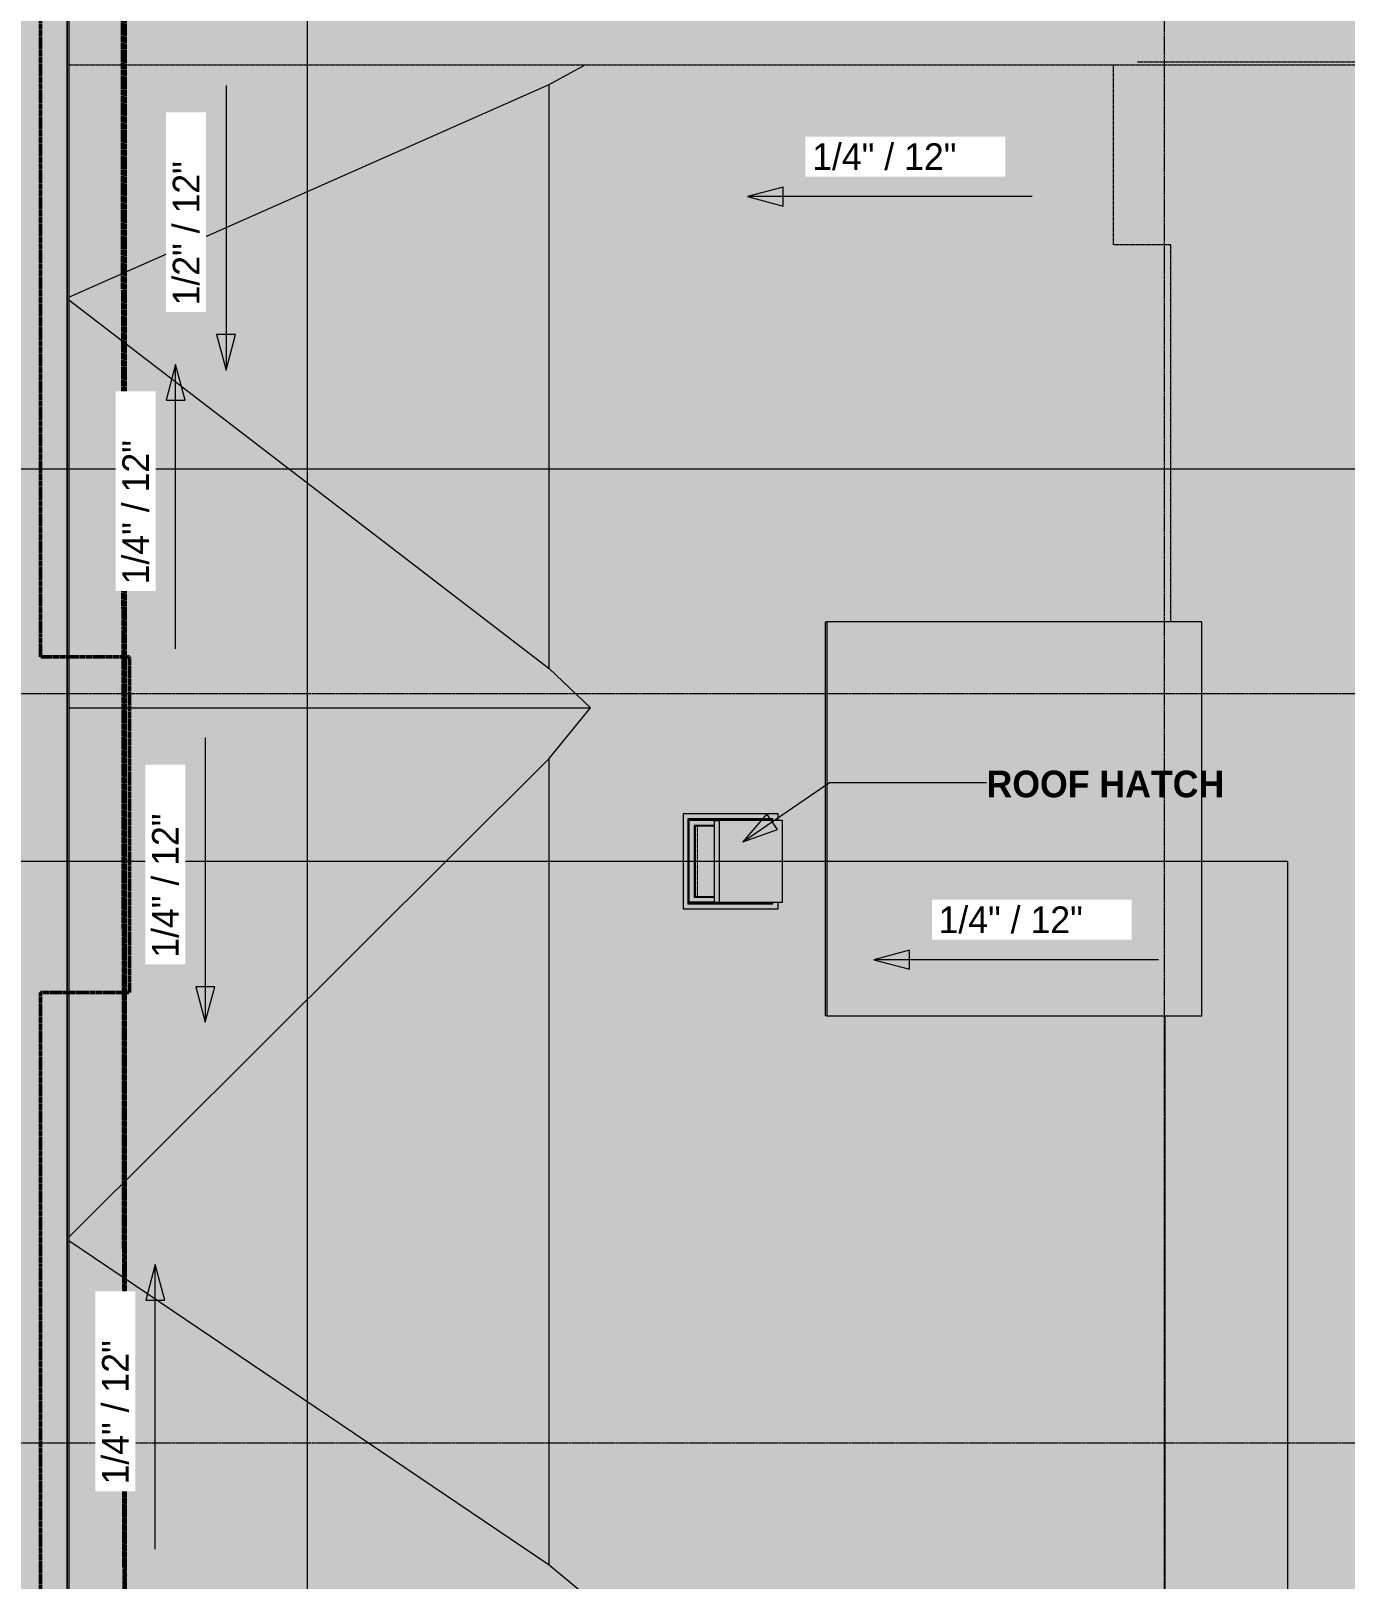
# Model space of a CAD drawing. Header units: inches. Extents: x -4250 to -935, y 9756 to 12395.
# Drawn here: x -3864 to -3420, y 11236 to 11759 of the extents above; entities that cross this region are included whole.
import ezdxf

# ---------------------------------------------------------------- set-up
doc = ezdxf.new("R2010")
doc.units = ezdxf.units.IN
doc.header["$MEASUREMENT"] = 0
for name, pattern in [('Dash 1_16_', [0.125, 0.0625, -0.0625]), ('Double Dash 3_8_', [1, 0.375, -0.125, 0.125, -0.125, 0.125, -0.125]), ('Grid Line 1_2_', [0.875, 0.5, -0.125, 0.125, -0.125])]:
    doc.linetypes.add(name, pattern=pattern)
for name, color, linetype, lineweight in [('0-1', 7, 'Continuous', 5), ('0-3', 250, 'Double Dash 3_8_', 50), ('A-FLOR-1', 31, 'Continuous', 5), ('A-FLOR-2', 8, 'Continuous', 5), ('A-GENM', 5, 'Continuous', 9), ('A-ROOF', 132, 'Continuous', 13), ('A-ROOF-1', 8, 'Continuous', 5), ('A-ROOF-2', 132, 'Continuous', 5), ('A-ROOF-3', 7, 'Dash 1_16_', 9), ('A-ROOF-4', 132, 'Continuous', 9), ('A-WALL-2', 113, 'Continuous', 9), ('C-PROP-LINE', 91, 'Double Dash 3_8_', 50), ('C-PROP-LINE-1', 250, 'Double Dash 3_8_', 50), ('G-ANNO-DIMS', 111, 'Continuous', 9), ('G-ANNO-SYMB-2', 111, 'Continuous', 9), ('G-ANNO-TEXT', 231, 'Continuous', 9), ('S-FNDN-1', 32, 'Continuous', 5), ('S-FNDN-2', 32, 'Continuous', 9), ('S-GRID-1', 1, 'Grid Line 1_2_', 9)]:
    doc.layers.add(name, color=color, linetype=linetype, lineweight=lineweight)
doc.styles.add('Century Gothic_1', font='ufonts.com_century-gothic.ttf', dxfattribs={"height": 9})
doc.styles.add('Century Gothic_B', font='GOTHICB.TTF', dxfattribs={"height": 9})

# ---------------------------------------------------------------- blocks, each defined once
blk = doc.blocks.new('Family - ___-1870007-FLOOR PLAN - ROOF')
at = {"layer": 'C-PROP-LINE-1'}
for p, q in [((-3860.72, 11547.59), (-3860.72, 12118.59)), ((-3830.72, 11547.59), (-3860.72, 11547.59)), ((-3830.72, 11434.39), (-3830.72, 11547.59)), ((-3860.72, 11434.39), (-3830.72, 11434.39)), ((-3860.72, 9980.19), (-3860.72, 11434.39))]:
    blk.add_line(p, q, dxfattribs=at)
blk = doc.blocks.new('Family - ___-1870574-FLOOR PLAN - ROOF')
at = {"layer": 'C-PROP-LINE-1'}
blk.add_line((-3832.16, 10010.09), (-3832.16, 12088.59), dxfattribs=at)
blk = doc.blocks.new('CTR - 1st Phase - Common Walls_rvt-1-FLOOR PLAN - ROOF')
at = {"layer": '0-3'}
for name in ['Family - ___-1870007-FLOOR PLAN - ROOF', 'Family - ___-1870574-FLOOR PLAN - ROOF']:
    blk.add_blockref(name, (0, 0), dxfattribs=at)
blk = doc.blocks.new('CTR - 1st Phase -Stairs _ Elevators_rvt-1-FLOOR PLAN - ROOF')
at = {"layer": 'A-FLOR-1'}
blk.add_hatch(color=256, dxfattribs=at).paths.add_polyline_path([(-3633.26, 11466.6), (-3633.26, 11490.6), (-3639.07, 11490.6), (-3639.07, 11466.6), (-3636.25, 11466.6)], flags=0)
blk = doc.blocks.new('Basic Wall _ EXT - FIBER CEMENT - SMALL - ___-2145935-FLOOR PLAN - ROOF')
at = {"layer": 'A-WALL-2'}
for points in [[(-3867.29, 9973.63), (-3851.85, 9989.12), (-3851.85, 12109.71), (-3867.29, 12125.15), (-3867.29, 9983.22)], [(-3851.85, 9989.07), (-3851.63, 9989.33), (-3851.66, 12109.52), (-3851.85, 12109.65), (-3851.85, 9989.1)], [(-3851.59, 9989.33), (-3851.11, 9989.8), (-3851.16, 12109.02), (-3851.59, 12109.45), (-3851.59, 9989.8)]]:
    blk.add_hatch(color=256, dxfattribs=at).paths.add_polyline_path(points, flags=0)
for p, q in [((-3851.85, 12109.71), (-3851.85, 9989.07)), ((-3851.63, 9989.29), (-3851.63, 12109.49)), ((-3851.11, 12108.98), (-3851.11, 9989.8))]:
    blk.add_line(p, q, dxfattribs=at)
blk = doc.blocks.new('Hatch-Precision_Ladders-Roof_Hatch - 2_0_x2_0_-2210683-FLOOR PLAN - ROOF')
at = {"layer": 'A-GENM'}
for points in [[(-3614.27, 11462.6), (-3611.78, 11462.6), (-3611.78, 11464.85), (-3613.57, 11464.85), (-3613.57, 11464.24), (-3642.28, 11464.24), (-3642.28, 11492.95), (-3613.57, 11492.95), (-3613.57, 11492.35), (-3611.78, 11492.35), (-3611.78, 11494.6), (-3643.77, 11494.6), (-3643.77, 11462.6), (-3614.46, 11462.6)], [(-3613.93, 11492.61), (-3613.57, 11492.95), (-3642.28, 11492.95), (-3641.95, 11492.61), (-3613.95, 11492.61)], [(-3642.28, 11464.24), (-3641.97, 11464.58), (-3641.97, 11492.63), (-3642.28, 11492.92), (-3642.28, 11464.27)], [(-3641.97, 11464.58), (-3641.76, 11464.85), (-3641.76, 11492.35), (-3641.71, 11492.35), (-3641.97, 11492.55), (-3641.97, 11464.64)], [(-3631.71, 11492.35), (-3614.22, 11492.35), (-3614.01, 11492.61), (-3641.95, 11492.59), (-3641.71, 11492.35), (-3633.26, 11492.35)], [(-3640.11, 11464.85), (-3633.26, 11464.85), (-3633.26, 11466.6), (-3640.02, 11466.6), (-3640.02, 11490.6), (-3633.26, 11490.6), (-3633.26, 11492.35), (-3641.76, 11492.35), (-3641.76, 11464.85), (-3641.52, 11464.85)], [(-3633.26, 11464.85), (-3631.71, 11464.85), (-3631.71, 11492.35), (-3633.26, 11492.35), (-3633.26, 11465.42)], [(-3615.77, 11464.85), (-3610.24, 11464.85), (-3610.24, 11492.35), (-3631.71, 11492.35), (-3631.71, 11464.85)], [(-3611.78, 11492.35), (-3611.77, 11492.35), (-3611.78, 11494.6)], [(-3639.77, 11466.6), (-3639.77, 11466.6), (-3639.77, 11490.6), (-3640.02, 11490.6), (-3640.02, 11466.6)], [(-3637.13, 11464.24), (-3613.57, 11464.24), (-3613.95, 11464.58), (-3641.97, 11464.56), (-3642.28, 11464.24), (-3639.01, 11464.24)], [(-3615.77, 11464.58), (-3613.95, 11464.58), (-3614.27, 11464.85), (-3641.71, 11464.85), (-3641.95, 11464.58), (-3615.78, 11464.58)], [(-3613.95, 11464.58), (-3613.93, 11464.58), (-3613.95, 11464.77)]]:
    blk.add_hatch(color=256, dxfattribs=at).paths.add_polyline_path(points, flags=0)
h = blk.add_hatch(color=256, dxfattribs=at)
h.paths.add_polyline_path([(-3613.95, 11464.58), (-3613.95, 11464.85), (-3614.22, 11464.85)], flags=0)
h.paths.add_polyline_path([(-3614.22, 11492.35), (-3613.95, 11492.35), (-3613.95, 11492.61)], flags=0)
h = blk.add_hatch(color=256, dxfattribs=at)
h.paths.add_polyline_path([(-3613.57, 11464.24), (-3613.57, 11464.85), (-3613.93, 11464.85), (-3613.93, 11464.58)], flags=0)
h.paths.add_polyline_path([(-3613.57, 11492.35), (-3613.57, 11492.95), (-3613.93, 11492.61), (-3613.93, 11492.35)], flags=0)
for p, q in [((-3611.78, 11494.6), (-3643.77, 11494.6)), ((-3643.77, 11494.6), (-3643.77, 11462.6)), ((-3641.95, 11492.61), (-3642.28, 11492.95)), ((-3642.28, 11492.95), (-3642.28, 11464.24)), ((-3613.57, 11492.95), (-3642.28, 11492.95)), ((-3641.71, 11492.35), (-3641.97, 11492.61)), ((-3641.97, 11492.61), (-3641.97, 11464.58)), ((-3613.95, 11492.61), (-3641.97, 11492.61)), ((-3641.76, 11464.85), (-3641.76, 11492.35)), ((-3633.26, 11492.35), (-3641.76, 11492.35)), ((-3633.26, 11490.69), (-3640.11, 11490.69)), ((-3640.11, 11490.69), (-3640.11, 11466.5)), ((-3633.26, 11464.85), (-3633.26, 11492.35)), ((-3633.26, 11492.35), (-3631.71, 11492.35)), ((-3631.71, 11492.35), (-3631.71, 11464.85)), ((-3610.24, 11492.35), (-3631.71, 11492.35)), ((-3613.95, 11492.61), (-3614.22, 11492.35)), ((-3613.95, 11492.35), (-3613.95, 11492.61)), ((-3613.93, 11492.61), (-3613.95, 11492.61)), ((-3613.57, 11492.95), (-3613.93, 11492.61)), ((-3613.93, 11492.35), (-3613.93, 11492.61)), ((-3613.57, 11492.35), (-3613.57, 11492.95)), ((-3611.78, 11492.35), (-3611.78, 11494.6)), ((-3611.77, 11494.6), (-3611.78, 11494.6)), ((-3610.24, 11464.85), (-3610.24, 11492.35)), ((-3640.02, 11490.6), (-3640.02, 11466.6)), ((-3633.26, 11490.6), (-3640.02, 11490.6)), ((-3640.02, 11466.6), (-3640.02, 11490.6)), ((-3640.02, 11490.6), (-3633.26, 11490.6)), ((-3639.77, 11490.6), (-3639.77, 11466.6)), ((-3641.95, 11464.58), (-3642.28, 11464.24)), ((-3641.71, 11464.85), (-3641.97, 11464.58)), ((-3641.97, 11464.58), (-3613.95, 11464.58)), ((-3633.26, 11464.85), (-3641.76, 11464.85)), ((-3640.11, 11466.5), (-3633.26, 11466.5)), ((-3640.02, 11466.6), (-3633.26, 11466.6)), ((-3633.26, 11466.6), (-3640.02, 11466.6)), ((-3633.26, 11464.85), (-3631.71, 11464.85)), ((-3631.71, 11464.85), (-3610.24, 11464.85)), ((-3614.22, 11464.85), (-3613.95, 11464.58)), ((-3613.95, 11464.58), (-3613.95, 11464.85)), ((-3613.95, 11464.58), (-3613.93, 11464.58)), ((-3613.93, 11464.58), (-3613.93, 11464.85)), ((-3613.93, 11464.58), (-3613.57, 11464.24)), ((-3613.57, 11464.24), (-3613.57, 11464.85)), ((-3611.78, 11462.6), (-3611.78, 11464.85)), ((-3643.77, 11462.6), (-3611.78, 11462.6)), ((-3642.28, 11464.24), (-3613.57, 11464.24)), ((-3611.77, 11462.6), (-3611.78, 11462.6))]:
    blk.add_line(p, q, dxfattribs=at)
blk = doc.blocks.new('Family - ___-1878392-FLOOR PLAN - ROOF')
at = {"layer": 'C-PROP-LINE'}
blk.add_line((-3833.41, 12088.69), (-3830.99, 9768.08), dxfattribs=at)

msp = doc.modelspace()

# ---------------------------------------------------------------- hatches: boundary and pattern name
at = {"layer": 'A-FLOR-2'}
msp.add_hatch(color=256, dxfattribs=at).paths.add_polyline_path([(-3429.67, 10351.34), (-3408.67, 10351.34), (-3408.67, 10841.78), (-3409.66, 10841.78), (-3409.66, 11257), (-3408.67, 11257), (-3408.67, 11747.44), (-3498.57, 11747.44), (-3498.57, 11686.74), (-3479.22, 11686.74), (-3479.22, 11559.49), (-3468.82, 11559.49), (-3468.82, 11426.49), (-3481.17, 11426.49), (-3481.17, 11027.44), (-3499.17, 11027.44), (-3499.17, 10966.96), (-3481.17, 10966.96), (-3481.17, 10709.41), (-3499.17, 10709.41), (-3499.17, 10648.94), (-3481.17, 10648.94), (-3481.17, 10412.04), (-3499.17, 10412.04), (-3499.17, 10351.34), (-3481.17, 10351.34)], flags=0)
at = {"layer": 'A-ROOF-1'}
msp.add_hatch(color=256, dxfattribs=at).paths.add_polyline_path([(-2446.39, 11256.93), (-2077.47, 11256.93), (-2077.53, 11264.72), (-2077.53, 11933.14), (-2096.84, 11942.59), (-2502.83, 11942.59), (-2512.41, 11932.48), (-2520.9, 11942.59), (-2761.58, 11942.59), (-2771.02, 11932.48), (-2783.3, 11942.59), (-3102.71, 11942.59), (-3114.24, 11932.48), (-3126.76, 11942.59), (-3411.72, 11942.59), (-3420.44, 11932.48), (-3429.67, 11942.59), (-3831.75, 11942.59), (-3851.11, 11933.14), (-3851.11, 11747.44), (-3489.62, 11747.44), (-3490.62, 11748.44), (-3407.67, 11748.44), (-3407.67, 11719.24), (-3202.37, 11719.24), (-3202.37, 11737.24), (-3071.87, 11737.24), (-3071.87, 11719.24), (-2799.15, 11719.24), (-2799.15, 11737.24), (-2736.67, 11737.24), (-2736.67, 11719.24), (-2639.95, 11719.24), (-2639.95, 11837.19), (-2522.7, 11837.19), (-2522.7, 11719.24), (-2506.29, 11719.24), (-2492.69, 11732.84), (-2442.84, 11682.99), (-2492.69, 11633.14), (-2506.29, 11646.74), (-2649.47, 11646.74), (-2649.47, 11628.74), (-2779.97, 11628.74), (-2779.97, 11646.74), (-3024.9, 11646.74), (-3024.9, 11628.74), (-3085.37, 11628.74), (-3085.37, 11646.74), (-3208.07, 11646.74), (-3208.07, 11628.74), (-3268.55, 11628.74), (-3268.55, 11646.74), (-3407.67, 11646.74), (-3407.67, 11256.93), (-2454.77, 11256.93)], flags=0)
h = msp.add_hatch(color=256, dxfattribs=at)
h.paths.add_polyline_path([(-3490.62, 10350.34), (-3407.67, 10350.34), (-3407.68, 10841.78), (-3408.67, 10841.78), (-3408.67, 10351.34), (-3489.62, 10351.34), (-3489.73, 10351.24)], flags=0)
h.paths.add_polyline_path([(-3687.43, 10351.34), (-3499.17, 10351.34), (-3499.17, 10412.04), (-3481.17, 10412.04), (-3481.17, 10648.94), (-3499.17, 10648.94), (-3499.17, 10709.41), (-3481.17, 10709.41), (-3481.17, 10966.96), (-3499.17, 10966.96), (-3499.17, 11027.44), (-3481.17, 11027.44), (-3481.17, 11426.49), (-3595.82, 11426.49), (-3595.82, 11559.49), (-3479.22, 11559.49), (-3479.22, 11686.74), (-3498.57, 11686.74), (-3498.57, 11747.44), (-3676.94, 11747.44), (-3689.03, 11740.83), (-3689.03, 11543.67), (-3675.12, 11530.48), (-3689.03, 11513.35), (-3689.03, 11241.1), (-3675.12, 11229.49), (-3689.03, 11216.42), (-3689.03, 10955.43), (-3675.12, 10940.96), (-3689.03, 10926.09), (-3689.03, 10607.36), (-3675.12, 10588.59), (-3675.48, 10558.7), (-3675.95, 10528.82), (-3676.41, 10504.91), (-3676.84, 10486.98), (-3677.35, 10469.05), (-3677.76, 10457.11), (-3678.22, 10445.16), (-3678.77, 10433.22), (-3679.42, 10421.28), (-3680.21, 10409.35), (-3680.67, 10403.39), (-3681.18, 10397.43), (-3681.75, 10391.48), (-3682.39, 10385.54), (-3683.13, 10379.61), (-3683.97, 10373.69), (-3684.95, 10367.79), (-3686.08, 10361.92), (-3687.43, 10356.1), (-3688.75, 10351.34), (-3688.4, 10351.34)], flags=0)
h.paths.add_polyline_path([(-3407.67, 11257), (-3407.69, 11748.44), (-3490.62, 11748.44), (-3489.62, 11747.44), (-3408.67, 11747.44), (-3408.67, 11257), (-3407.68, 11257)], flags=0)
h.paths.add_polyline_path([(-3631.71, 11462.6), (-3643.77, 11462.6), (-3643.77, 11494.6), (-3611.77, 11494.6), (-3611.77, 11492.35), (-3610.24, 11492.35), (-3610.24, 11464.85), (-3611.77, 11464.85), (-3611.78, 11462.6), (-3615.78, 11462.6)], flags=0)
at = {"layer": 'A-ROOF-2'}
for points in [[(-3851.11, 11669.03), (-3689.03, 11740.83), (-3676.94, 11747.44), (-3851.11, 11747.44), (-3851.11, 11678.75)], [(-3689.03, 11543.67), (-3689.03, 11740.83), (-3851.11, 11669.03), (-3851.11, 11668.14), (-3714.71, 11563.39)], [(-3851.11, 11530.48), (-3675.12, 11530.48), (-3689.03, 11543.67), (-3851.11, 11668.14), (-3851.11, 11530.88)], [(-3535.69, 11426.49), (-3468.82, 11426.49), (-3468.82, 11559.49), (-3595.32, 11559.49), (-3595.32, 11426.49), (-3595.2, 11426.49)], [(-3851.11, 11351.76), (-3689.03, 11513.35), (-3675.12, 11530.48), (-3851.11, 11530.48), (-3851.11, 11353.44)], [(-3689.03, 11241.1), (-3689.03, 11513.35), (-3851.11, 11351.76), (-3851.11, 11350.54), (-3803.83, 11318.61)], [(-3851.11, 11229.49), (-3675.12, 11229.49), (-3689.03, 11241.1), (-3851.11, 11350.54), (-3851.11, 11235.15)]]:
    msp.add_hatch(color=256, dxfattribs=at).paths.add_polyline_path(points, flags=0)
at = {"layer": 'G-ANNO-DIMS'}
for points in [[(-3622.07, 11703.01), (-3610.07, 11699.8), (-3610.07, 11706.23)], [(-3798.08, 11644.46), (-3794.86, 11656.46), (-3801.29, 11656.46)], [(-3815.09, 11646.31), (-3818.3, 11634.31), (-3811.87, 11634.31)], [(-3579.41, 11445.39), (-3567.41, 11442.18), (-3567.41, 11448.61)], [(-3805.08, 11424.29), (-3801.87, 11436.29), (-3808.3, 11436.29)], [(-3821.96, 11342.48), (-3825.17, 11330.48), (-3818.74, 11330.48)]]:
    msp.add_hatch(color=256, dxfattribs=at).paths.add_polyline_path(points, flags=0)
at = {"layer": 'G-ANNO-TEXT'}
msp.add_hatch(color=256, dxfattribs=at).paths.add_polyline_path([(-3623.68, 11485.21), (-3611.96, 11489.34), (-3615.6, 11494.64)], flags=0)
at = {"layer": 'S-FNDN-1'}
for points in [[(-3595.32, 11550.99), (-3595.32, 11559.49), (-3595.82, 11559.49), (-3595.82, 11550.99)], [(-3595.32, 11426.49), (-3595.32, 11550.99), (-3595.82, 11550.99), (-3595.82, 11426.49)]]:
    msp.add_hatch(color=256, dxfattribs=at).paths.add_polyline_path(points, flags=0)

# ---------------------------------------------------------------- linework, layer by layer
at = {"layer": 'A-ROOF'}
for p, q in [((-3851.11, 11669.03), (-3689.03, 11740.83)), ((-3851.11, 11668.14), (-3689.03, 11543.67)), ((-3851.11, 11530.48), (-3675.12, 11530.48)), ((-3851.11, 11351.76), (-3689.03, 11513.35)), ((-3689.03, 11241.1), (-3851.11, 11350.54))]:
    msp.add_line(p, q, dxfattribs=at)
at = {"layer": 'A-ROOF-3'}
for p, q in [((-3851.11, 11747.44), (-3408.67, 11747.44)), ((-3498.57, 11686.74), (-3498.57, 11747.44)), ((-3490.62, 11748.44), (-3407.67, 11748.44)), ((-3479.22, 11686.74), (-3498.57, 11686.74)), ((-3479.22, 11559.49), (-3479.22, 11686.74)), ((-3639.07, 11490.6), (-3639.07, 11466.6)), ((-3481.17, 11027.44), (-3481.17, 11426.49))]:
    msp.add_line(p, q, dxfattribs=at)
at = {"layer": 'A-ROOF-4'}
for p, q in [((-3689.03, 11740.83), (-3676.94, 11747.44)), ((-3689.03, 11543.67), (-3689.03, 11740.83)), ((-3468.82, 11559.49), (-3595.32, 11559.49)), ((-3595.32, 11559.49), (-3595.32, 11426.49)), ((-3468.82, 11426.49), (-3468.82, 11559.49)), ((-3675.12, 11530.48), (-3689.03, 11543.67)), ((-3689.03, 11513.35), (-3675.12, 11530.48)), ((-3689.03, 11241.1), (-3689.03, 11513.35)), ((-3595.32, 11426.49), (-3468.82, 11426.49)), ((-3675.12, 11229.49), (-3689.03, 11241.1))]:
    msp.add_line(p, q, dxfattribs=at)
at = {"layer": 'G-ANNO-DIMS'}
for p, q in [((-3798.08, 11740.46), (-3798.08, 11644.46)), ((-3610.07, 11706.23), (-3622.07, 11703.01)), ((-3610.07, 11699.8), (-3610.07, 11706.23)), ((-3622.07, 11703.01), (-3610.07, 11699.8)), ((-3526.07, 11703.01), (-3622.07, 11703.01)), ((-3794.86, 11656.46), (-3801.29, 11656.46)), ((-3801.29, 11656.46), (-3798.08, 11644.46)), ((-3798.08, 11644.46), (-3794.86, 11656.46)), ((-3815.09, 11646.31), (-3818.3, 11634.31)), ((-3811.87, 11634.31), (-3815.09, 11646.31)), ((-3815.09, 11550.31), (-3815.09, 11646.31)), ((-3818.3, 11634.31), (-3811.87, 11634.31)), ((-3805.08, 11520.29), (-3805.08, 11424.29)), ((-3567.41, 11448.61), (-3579.41, 11445.39)), ((-3579.41, 11445.39), (-3567.41, 11442.18)), ((-3483.41, 11445.39), (-3579.41, 11445.39)), ((-3567.41, 11442.18), (-3567.41, 11448.61)), ((-3801.87, 11436.29), (-3808.3, 11436.29)), ((-3808.3, 11436.29), (-3805.08, 11424.29)), ((-3805.08, 11424.29), (-3801.87, 11436.29)), ((-3821.96, 11342.48), (-3825.17, 11330.48)), ((-3818.74, 11330.48), (-3821.96, 11342.48)), ((-3821.96, 11246.48), (-3821.96, 11342.48)), ((-3825.17, 11330.48), (-3818.74, 11330.48))]:
    msp.add_line(p, q, dxfattribs=at)
at = {"layer": 'G-ANNO-SYMB-2'}
for p, q in [((-3770.72, 12332.6), (-3770.72, 9814.53)), ((-1830.95, 11610.99), (-4071.96, 11610.99)), ((-3439.75, 11478.6), (-4154.72, 11478.6)), ((-3439.75, 11176.61), (-3439.75, 11478.6))]:
    msp.add_line(p, q, dxfattribs=at)
at = {"layer": 'G-ANNO-TEXT'}
for p, q in [((-3623.68, 11485.21), (-3594.41, 11505.27)), ((-3594.41, 11505.27), (-3541.43, 11505.23)), ((-3615.6, 11494.64), (-3623.68, 11485.21)), ((-3611.96, 11489.34), (-3615.6, 11494.64)), ((-3623.68, 11485.21), (-3611.96, 11489.34))]:
    msp.add_line(p, q, dxfattribs=at)
at = {"layer": 'S-FNDN-2'}
for p, q in [((-3595.82, 11559.49), (-3595.32, 11559.49)), ((-3595.82, 11426.49), (-3595.82, 11559.49)), ((-3595.32, 11426.49), (-3595.82, 11426.49))]:
    msp.add_line(p, q, dxfattribs=at)
at = {"layer": 'S-GRID-1'}
for p, q in [((-3481.32, 9836.18), (-3481.32, 12310.35)), ((-1830.2, 11535.19), (-4168.71, 11535.19)), ((-1830.2, 11282.19), (-4168.71, 11282.19))]:
    msp.add_line(p, q, dxfattribs=at)

# ---------------------------------------------------------------- block references
at = {"layer": '0-1'}
for name in ['CTR - 1st Phase -Stairs _ Elevators_rvt-1-FLOOR PLAN - ROOF', 'CTR - 1st Phase - Common Walls_rvt-1-FLOOR PLAN - ROOF']:
    msp.add_blockref(name, (0, 0), dxfattribs=at)
at = {"layer": 'A-GENM'}
msp.add_blockref('Hatch-Precision_Ladders-Roof_Hatch - 2_0_x2_0_-2210683-FLOOR PLAN - ROOF', (0, 0), dxfattribs=at)
at = {"layer": 'A-WALL-2'}
msp.add_blockref('Basic Wall _ EXT - FIBER CEMENT - SMALL - ___-2145935-FLOOR PLAN - ROOF', (0, 0), dxfattribs=at)
at = {"layer": 'C-PROP-LINE'}
msp.add_blockref('Family - ___-1878392-FLOOR PLAN - ROOF', (0, 0), dxfattribs=at)

# ---------------------------------------------------------------- texts
at = {"layer": 'G-ANNO-TEXT', "insert": (-3541.43, 11509.23), "char_height": 9, "width": 97.869, "attachment_point": 1, "style": 'Century Gothic_B'}
msp.add_mtext('ROOF HATCH', dxfattribs=at)

# ---------------------------------------------------------------- next in the draw order: texts
at = {"layer": 'G-ANNO-DIMS', "char_height": 9, "width": 62.9235, "attachment_point": 1, "rotation": 90, "line_spacing_factor": 0.984502, "style": 'Century Gothic_1', "bg_fill": 3, "box_fill_scale": 1.25, "bg_fill_color": 256, "bg_fill_true_color": 13158600, "bg_fill_transparency": 0}
for s, insert in [('1/2" / 12"', (-3816.06, 11666.24)), ('1/4" / 12"', (-3833.07, 11572.09)), ('1/4" / 12"', (-3823.06, 11446.07)), ('1/4" / 12"', (-3839.94, 11268.26))]:
    msp.add_mtext(s, dxfattribs=dict(at, insert=insert))
at = {"layer": 'G-ANNO-DIMS', "char_height": 9, "width": 62.9235, "attachment_point": 1, "line_spacing_factor": 0.984502, "style": 'Century Gothic_1', "bg_fill": 3, "box_fill_scale": 1.25, "bg_fill_color": 256, "bg_fill_true_color": 13158600, "bg_fill_transparency": 0}
for insert in [(-3600.28, 11720.99), (-3557.63, 11463.38)]:
    msp.add_mtext('1/4" / 12"', dxfattribs=dict(at, insert=insert))

doc.saveas('drawing.dxf')
